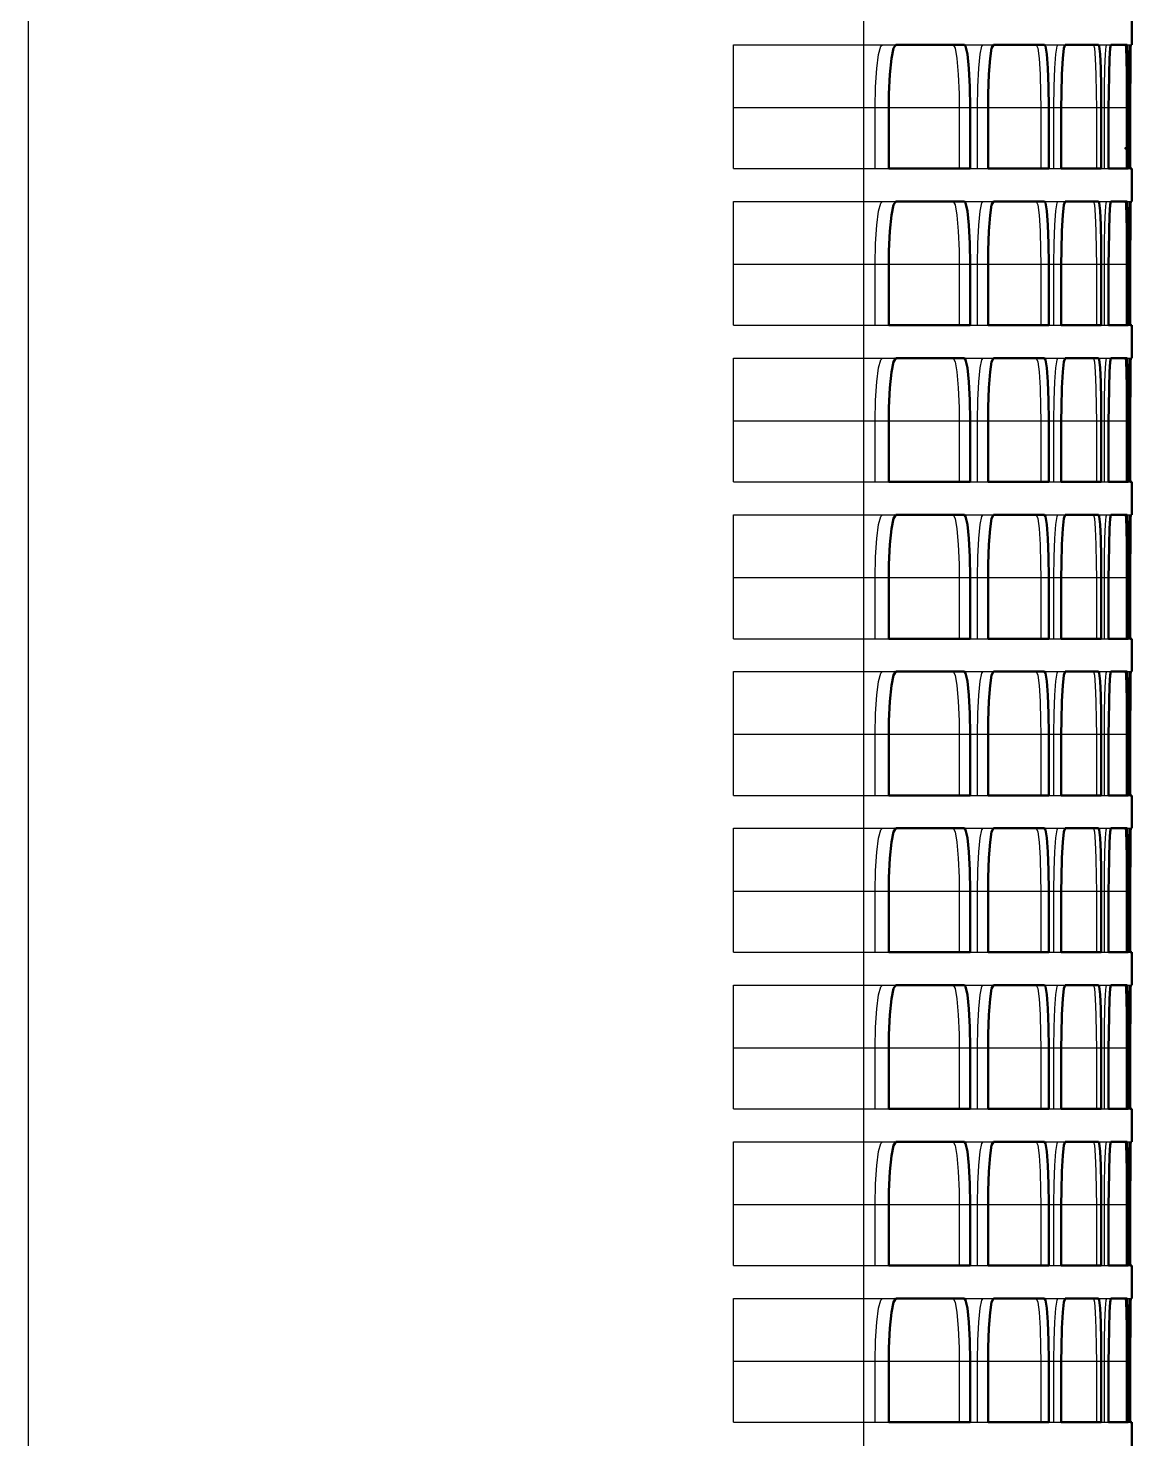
# Model space of a CAD drawing. Header units: inches. Extents: x -0.3 to 35.5, y 0 to 35.9.
# Drawn here: x 31.751 to 35.27, y 13.303 to 17.803 of the extents above; entities that cross this region are included whole.
import ezdxf

# ---------------------------------------------------------------- set-up
doc = ezdxf.new("R2010")
doc.units = ezdxf.units.IN
doc.header["$MEASUREMENT"] = 0
doc.linetypes.add('Dashed', pattern=[2, 1, -1])
for name, color, linetype, lineweight in [('2d ConnectionPoints', 7, 'Continuous', 50), ('AM_0', 7, 'Continuous', 50), ('AM_4', 3, 'Continuous', 25), ('AM_9', 6, 'Dashed', 25)]:
    doc.layers.add(name, color=color, linetype=linetype, lineweight=lineweight)

msp = doc.modelspace()

# ---------------------------------------------------------------- linework, layer by layer
at = {"layer": '2d ConnectionPoints'}
msp.add_point((35.25, 17.419), dxfattribs=at)
at = {"layer": 'AM_0'}
for p, q in [((35.27, 17.855), (35.27, 17.75)), ((34.7361, 17.75), (34.5177, 17.75)), ((34.9915, 17.75), (34.829, 17.75)), ((35.1644, 17.75), (35.0573, 17.75)), ((35.255, 17.75), (35.2032, 17.75)), ((35.27, 17.75), (35.2669, 17.75)), ((34.495, 17.55), (34.495, 17.355)), ((34.7549, 17.355), (34.7549, 17.55)), ((34.8116, 17.55), (34.8116, 17.355)), ((35.0051, 17.355), (35.0051, 17.55)), ((35.0452, 17.55), (35.0452, 17.355)), ((35.1727, 17.355), (35.1727, 17.55)), ((35.1963, 17.55), (35.1963, 17.355)), ((35.258, 17.355), (35.258, 17.55)), ((35.2652, 17.55), (35.2652, 17.355)), ((34.495, 17.355), (34.7549, 17.355)), ((34.8116, 17.355), (35.0051, 17.355)), ((35.0452, 17.355), (35.1727, 17.355)), ((35.1963, 17.355), (35.258, 17.355)), ((35.2652, 17.355), (35.27, 17.355)), ((35.27, 17.355), (35.27, 17.25)), ((34.7361, 17.25), (34.5177, 17.25)), ((34.9915, 17.25), (34.829, 17.25)), ((35.1644, 17.25), (35.0573, 17.25)), ((35.255, 17.25), (35.2032, 17.25)), ((35.27, 17.25), (35.2669, 17.25)), ((34.495, 17.05), (34.495, 16.855)), ((34.7549, 16.855), (34.7549, 17.05)), ((34.8116, 17.05), (34.8116, 16.855)), ((35.0051, 16.855), (35.0051, 17.05)), ((35.0452, 17.05), (35.0452, 16.855)), ((35.1727, 16.855), (35.1727, 17.05)), ((35.1963, 17.05), (35.1963, 16.855)), ((35.258, 16.855), (35.258, 17.05)), ((35.2652, 17.05), (35.2652, 16.855)), ((34.495, 16.855), (34.7549, 16.855)), ((34.8116, 16.855), (35.0051, 16.855)), ((35.0452, 16.855), (35.1727, 16.855)), ((35.1963, 16.855), (35.258, 16.855)), ((35.2652, 16.855), (35.27, 16.855)), ((35.27, 16.855), (35.27, 16.75)), ((34.7361, 16.75), (34.5177, 16.75)), ((34.9915, 16.75), (34.829, 16.75)), ((35.1644, 16.75), (35.0573, 16.75)), ((35.255, 16.75), (35.2032, 16.75)), ((35.27, 16.75), (35.2669, 16.75)), ((34.495, 16.55), (34.495, 16.355)), ((34.7549, 16.355), (34.7549, 16.55)), ((34.8116, 16.55), (34.8116, 16.355)), ((35.0051, 16.355), (35.0051, 16.55)), ((35.0452, 16.55), (35.0452, 16.355)), ((35.1727, 16.355), (35.1727, 16.55)), ((35.1963, 16.55), (35.1963, 16.355)), ((35.258, 16.355), (35.258, 16.55)), ((35.2652, 16.55), (35.2652, 16.355)), ((34.495, 16.355), (34.7549, 16.355)), ((34.8116, 16.355), (35.0051, 16.355)), ((35.0452, 16.355), (35.1727, 16.355)), ((35.1963, 16.355), (35.258, 16.355)), ((35.2652, 16.355), (35.27, 16.355)), ((35.27, 16.355), (35.27, 16.25)), ((34.7361, 16.25), (34.5177, 16.25)), ((34.9915, 16.25), (34.829, 16.25)), ((35.1644, 16.25), (35.0573, 16.25)), ((35.255, 16.25), (35.2032, 16.25)), ((35.27, 16.25), (35.2669, 16.25)), ((34.495, 16.05), (34.495, 15.855)), ((34.7549, 15.855), (34.7549, 16.05)), ((34.8116, 16.05), (34.8116, 15.855)), ((35.0051, 15.855), (35.0051, 16.05)), ((35.0452, 16.05), (35.0452, 15.855)), ((35.1727, 15.855), (35.1727, 16.05)), ((35.1963, 16.05), (35.1963, 15.855)), ((35.258, 15.855), (35.258, 16.05)), ((35.2652, 16.05), (35.2652, 15.855)), ((34.495, 15.855), (34.7549, 15.855)), ((34.8116, 15.855), (35.0051, 15.855)), ((35.0452, 15.855), (35.1727, 15.855)), ((35.1963, 15.855), (35.258, 15.855)), ((35.2652, 15.855), (35.27, 15.855)), ((35.27, 15.855), (35.27, 15.75)), ((34.7361, 15.75), (34.5177, 15.75)), ((34.9915, 15.75), (34.829, 15.75)), ((35.1644, 15.75), (35.0573, 15.75)), ((35.255, 15.75), (35.2032, 15.75)), ((35.27, 15.75), (35.2669, 15.75)), ((34.495, 15.55), (34.495, 15.355)), ((34.7549, 15.355), (34.7549, 15.55)), ((34.8116, 15.55), (34.8116, 15.355)), ((35.0051, 15.355), (35.0051, 15.55)), ((35.0452, 15.55), (35.0452, 15.355)), ((35.1727, 15.355), (35.1727, 15.55)), ((35.1963, 15.55), (35.1963, 15.355)), ((35.258, 15.355), (35.258, 15.55)), ((35.2652, 15.55), (35.2652, 15.355)), ((34.495, 15.355), (34.7549, 15.355)), ((34.8116, 15.355), (35.0051, 15.355)), ((35.0452, 15.355), (35.1727, 15.355)), ((35.1963, 15.355), (35.258, 15.355)), ((35.2652, 15.355), (35.27, 15.355)), ((35.27, 15.355), (35.27, 15.25)), ((34.7361, 15.25), (34.5177, 15.25)), ((34.9915, 15.25), (34.829, 15.25)), ((35.1644, 15.25), (35.0573, 15.25)), ((35.255, 15.25), (35.2032, 15.25)), ((35.27, 15.25), (35.2669, 15.25)), ((34.495, 15.05), (34.495, 14.855)), ((34.7549, 14.855), (34.7549, 15.05)), ((34.8116, 15.05), (34.8116, 14.855)), ((35.0051, 14.855), (35.0051, 15.05)), ((35.0452, 15.05), (35.0452, 14.855)), ((35.1727, 14.855), (35.1727, 15.05)), ((35.1963, 15.05), (35.1963, 14.855)), ((35.258, 14.855), (35.258, 15.05)), ((35.2652, 15.05), (35.2652, 14.855)), ((34.495, 14.855), (34.7549, 14.855)), ((34.8116, 14.855), (35.0051, 14.855)), ((35.0452, 14.855), (35.1727, 14.855)), ((35.1963, 14.855), (35.258, 14.855)), ((35.2652, 14.855), (35.27, 14.855)), ((35.27, 14.855), (35.27, 14.75)), ((34.7361, 14.75), (34.5177, 14.75)), ((34.9915, 14.75), (34.829, 14.75)), ((35.1644, 14.75), (35.0573, 14.75)), ((35.255, 14.75), (35.2032, 14.75)), ((35.27, 14.75), (35.2669, 14.75)), ((34.495, 14.55), (34.495, 14.355)), ((34.7549, 14.355), (34.7549, 14.55)), ((34.8116, 14.55), (34.8116, 14.355)), ((35.0051, 14.355), (35.0051, 14.55)), ((35.0452, 14.55), (35.0452, 14.355)), ((35.1727, 14.355), (35.1727, 14.55)), ((35.1963, 14.55), (35.1963, 14.355)), ((35.258, 14.355), (35.258, 14.55)), ((35.2652, 14.55), (35.2652, 14.355)), ((34.495, 14.355), (34.7549, 14.355)), ((34.8116, 14.355), (35.0051, 14.355)), ((35.0452, 14.355), (35.1727, 14.355)), ((35.1963, 14.355), (35.258, 14.355)), ((35.2652, 14.355), (35.27, 14.355)), ((35.27, 14.355), (35.27, 14.25)), ((34.7361, 14.25), (34.5177, 14.25)), ((34.9915, 14.25), (34.829, 14.25)), ((35.1644, 14.25), (35.0573, 14.25)), ((35.255, 14.25), (35.2032, 14.25)), ((35.27, 14.25), (35.2669, 14.25)), ((34.495, 14.05), (34.495, 13.855)), ((34.7549, 13.855), (34.7549, 14.05)), ((34.8116, 14.05), (34.8116, 13.855)), ((35.0051, 13.855), (35.0051, 14.05)), ((35.0452, 14.05), (35.0452, 13.855)), ((35.1727, 13.855), (35.1727, 14.05)), ((35.1963, 14.05), (35.1963, 13.855)), ((35.258, 13.855), (35.258, 14.05)), ((35.2652, 14.05), (35.2652, 13.855)), ((34.495, 13.855), (34.7549, 13.855)), ((34.8116, 13.855), (35.0051, 13.855)), ((35.0452, 13.855), (35.1727, 13.855)), ((35.1963, 13.855), (35.258, 13.855)), ((35.2652, 13.855), (35.27, 13.855)), ((35.27, 13.855), (35.27, 13.75)), ((34.7361, 13.75), (34.5177, 13.75)), ((34.9915, 13.75), (34.829, 13.75)), ((35.1644, 13.75), (35.0573, 13.75)), ((35.255, 13.75), (35.2032, 13.75)), ((35.27, 13.75), (35.2669, 13.75)), ((34.495, 13.55), (34.495, 13.355)), ((34.7549, 13.355), (34.7549, 13.55)), ((34.8116, 13.55), (34.8116, 13.355)), ((35.0051, 13.355), (35.0051, 13.55)), ((35.0452, 13.55), (35.0452, 13.355)), ((35.1727, 13.355), (35.1727, 13.55)), ((35.1963, 13.55), (35.1963, 13.355)), ((35.258, 13.355), (35.258, 13.55)), ((35.2652, 13.55), (35.2652, 13.355)), ((34.495, 13.355), (34.7549, 13.355)), ((34.8116, 13.355), (35.0051, 13.355)), ((35.0452, 13.355), (35.1727, 13.355)), ((35.1963, 13.355), (35.258, 13.355)), ((35.2652, 13.355), (35.27, 13.355)), ((35.27, 13.355), (35.27, 13.25))]:
    msp.add_line(p, q, dxfattribs=at)
for points in [[(34.5177, 17.75), (34.5102, 17.7386), (34.5035, 17.7057), (34.4984, 17.655), (34.4955, 17.5927), (34.495, 17.55)], [(34.7549, 17.55), (34.7538, 17.616), (34.7508, 17.6745), (34.7461, 17.7192), (34.7403, 17.7449), (34.7361, 17.75)], [(34.829, 17.75), (34.8232, 17.7387), (34.8181, 17.7059), (34.8142, 17.6554), (34.812, 17.5932), (34.8116, 17.55)], [(35.0051, 17.55), (35.0043, 17.6161), (35.0021, 17.6747), (34.9988, 17.7194), (34.9946, 17.745), (34.9915, 17.75)], [(35.0573, 17.75), (35.0533, 17.7387), (35.0498, 17.706), (35.047, 17.6557), (35.0455, 17.5936), (35.0452, 17.55)], [(35.1727, 17.55), (35.1722, 17.6162), (35.1709, 17.6749), (35.1688, 17.7195), (35.1662, 17.7451), (35.1644, 17.75)], [(35.2032, 17.75), (35.2009, 17.7387), (35.1989, 17.7061), (35.1974, 17.6559), (35.1965, 17.5938), (35.1963, 17.55)], [(35.258, 17.55), (35.2579, 17.6162), (35.2574, 17.6749), (35.2567, 17.7196), (35.2557, 17.7451), (35.255, 17.75)], [(35.2669, 17.75), (35.2664, 17.7387), (35.2659, 17.7062), (35.2655, 17.656), (35.2653, 17.5939), (35.2652, 17.55)], [(34.5177, 17.25), (34.5102, 17.2386), (34.5035, 17.2057), (34.4984, 17.155), (34.4955, 17.0927), (34.495, 17.05)], [(34.7549, 17.05), (34.7538, 17.116), (34.7508, 17.1745), (34.7461, 17.2192), (34.7403, 17.2449), (34.7361, 17.25)], [(34.829, 17.25), (34.8232, 17.2387), (34.8181, 17.2059), (34.8142, 17.1554), (34.812, 17.0932), (34.8116, 17.05)], [(35.0051, 17.05), (35.0043, 17.1161), (35.0021, 17.1747), (34.9988, 17.2194), (34.9946, 17.245), (34.9915, 17.25)], [(35.0573, 17.25), (35.0533, 17.2387), (35.0498, 17.206), (35.047, 17.1557), (35.0455, 17.0936), (35.0452, 17.05)], [(35.1727, 17.05), (35.1722, 17.1162), (35.1709, 17.1749), (35.1688, 17.2195), (35.1662, 17.2451), (35.1644, 17.25)], [(35.2032, 17.25), (35.2009, 17.2387), (35.1989, 17.2061), (35.1974, 17.1559), (35.1965, 17.0938), (35.1963, 17.05)], [(35.258, 17.05), (35.2579, 17.1162), (35.2574, 17.1749), (35.2567, 17.2196), (35.2557, 17.2451), (35.255, 17.25)], [(35.2669, 17.25), (35.2664, 17.2387), (35.2659, 17.2062), (35.2655, 17.156), (35.2653, 17.0939), (35.2652, 17.05)], [(34.5177, 16.75), (34.5102, 16.7386), (34.5035, 16.7057), (34.4984, 16.655), (34.4955, 16.5927), (34.495, 16.55)], [(34.7549, 16.55), (34.7538, 16.616), (34.7508, 16.6745), (34.7461, 16.7192), (34.7403, 16.7449), (34.7361, 16.75)], [(34.829, 16.75), (34.8232, 16.7387), (34.8181, 16.7059), (34.8142, 16.6554), (34.812, 16.5932), (34.8116, 16.55)], [(35.0051, 16.55), (35.0043, 16.6161), (35.0021, 16.6747), (34.9988, 16.7194), (34.9946, 16.745), (34.9915, 16.75)], [(35.0573, 16.75), (35.0533, 16.7387), (35.0498, 16.706), (35.047, 16.6557), (35.0455, 16.5936), (35.0452, 16.55)], [(35.1727, 16.55), (35.1722, 16.6162), (35.1709, 16.6749), (35.1688, 16.7195), (35.1662, 16.7451), (35.1644, 16.75)], [(35.2032, 16.75), (35.2009, 16.7387), (35.1989, 16.7061), (35.1974, 16.6559), (35.1965, 16.5938), (35.1963, 16.55)], [(35.258, 16.55), (35.2579, 16.6162), (35.2574, 16.6749), (35.2567, 16.7196), (35.2557, 16.7451), (35.255, 16.75)], [(35.2669, 16.75), (35.2664, 16.7387), (35.2659, 16.7062), (35.2655, 16.656), (35.2653, 16.5939), (35.2652, 16.55)], [(34.5177, 16.25), (34.5102, 16.2386), (34.5035, 16.2057), (34.4984, 16.155), (34.4955, 16.0927), (34.495, 16.05)], [(34.7549, 16.05), (34.7538, 16.116), (34.7508, 16.1745), (34.7461, 16.2192), (34.7403, 16.2449), (34.7361, 16.25)], [(34.829, 16.25), (34.8232, 16.2387), (34.8181, 16.2059), (34.8142, 16.1554), (34.812, 16.0932), (34.8116, 16.05)], [(35.0051, 16.05), (35.0043, 16.1161), (35.0021, 16.1747), (34.9988, 16.2194), (34.9946, 16.245), (34.9915, 16.25)], [(35.0573, 16.25), (35.0533, 16.2387), (35.0498, 16.206), (35.047, 16.1557), (35.0455, 16.0936), (35.0452, 16.05)], [(35.1727, 16.05), (35.1722, 16.1162), (35.1709, 16.1749), (35.1688, 16.2195), (35.1662, 16.2451), (35.1644, 16.25)], [(35.2032, 16.25), (35.2009, 16.2387), (35.1989, 16.2061), (35.1974, 16.1559), (35.1965, 16.0938), (35.1963, 16.05)], [(35.258, 16.05), (35.2579, 16.1162), (35.2574, 16.1749), (35.2567, 16.2196), (35.2557, 16.2451), (35.255, 16.25)], [(35.2669, 16.25), (35.2664, 16.2387), (35.2659, 16.2062), (35.2655, 16.156), (35.2653, 16.0939), (35.2652, 16.05)], [(34.5177, 15.75), (34.5102, 15.7386), (34.5035, 15.7057), (34.4984, 15.655), (34.4955, 15.5927), (34.495, 15.55)], [(34.7549, 15.55), (34.7538, 15.616), (34.7508, 15.6745), (34.7461, 15.7192), (34.7403, 15.7449), (34.7361, 15.75)], [(34.829, 15.75), (34.8232, 15.7387), (34.8181, 15.7059), (34.8142, 15.6554), (34.812, 15.5932), (34.8116, 15.55)], [(35.0051, 15.55), (35.0043, 15.6161), (35.0021, 15.6747), (34.9988, 15.7194), (34.9946, 15.745), (34.9915, 15.75)], [(35.0573, 15.75), (35.0533, 15.7387), (35.0498, 15.706), (35.047, 15.6557), (35.0455, 15.5936), (35.0452, 15.55)], [(35.1727, 15.55), (35.1722, 15.6162), (35.1709, 15.6749), (35.1688, 15.7195), (35.1662, 15.7451), (35.1644, 15.75)], [(35.2032, 15.75), (35.2009, 15.7387), (35.1989, 15.7061), (35.1974, 15.6559), (35.1965, 15.5938), (35.1963, 15.55)], [(35.258, 15.55), (35.2579, 15.6162), (35.2574, 15.6749), (35.2567, 15.7196), (35.2557, 15.7451), (35.255, 15.75)], [(35.2669, 15.75), (35.2664, 15.7387), (35.2659, 15.7062), (35.2655, 15.656), (35.2653, 15.5939), (35.2652, 15.55)], [(34.5177, 15.25), (34.5102, 15.2386), (34.5035, 15.2057), (34.4984, 15.155), (34.4955, 15.0927), (34.495, 15.05)], [(34.7549, 15.05), (34.7538, 15.116), (34.7508, 15.1745), (34.7461, 15.2192), (34.7403, 15.2449), (34.7361, 15.25)], [(34.829, 15.25), (34.8232, 15.2387), (34.8181, 15.2059), (34.8142, 15.1554), (34.812, 15.0932), (34.8116, 15.05)], [(35.0051, 15.05), (35.0043, 15.1161), (35.0021, 15.1747), (34.9988, 15.2194), (34.9946, 15.245), (34.9915, 15.25)], [(35.0573, 15.25), (35.0533, 15.2387), (35.0498, 15.206), (35.047, 15.1557), (35.0455, 15.0936), (35.0452, 15.05)], [(35.1727, 15.05), (35.1722, 15.1162), (35.1709, 15.1749), (35.1688, 15.2195), (35.1662, 15.2451), (35.1644, 15.25)], [(35.2032, 15.25), (35.2009, 15.2387), (35.1989, 15.2061), (35.1974, 15.1559), (35.1965, 15.0938), (35.1963, 15.05)], [(35.258, 15.05), (35.2579, 15.1162), (35.2574, 15.1749), (35.2567, 15.2196), (35.2557, 15.2451), (35.255, 15.25)], [(35.2669, 15.25), (35.2664, 15.2387), (35.2659, 15.2062), (35.2655, 15.156), (35.2653, 15.0939), (35.2652, 15.05)], [(34.5177, 14.75), (34.5102, 14.7386), (34.5035, 14.7057), (34.4984, 14.655), (34.4955, 14.5927), (34.495, 14.55)], [(34.7549, 14.55), (34.7538, 14.616), (34.7508, 14.6745), (34.7461, 14.7192), (34.7403, 14.7449), (34.7361, 14.75)], [(34.829, 14.75), (34.8232, 14.7387), (34.8181, 14.7059), (34.8142, 14.6554), (34.812, 14.5932), (34.8116, 14.55)], [(35.0051, 14.55), (35.0043, 14.6161), (35.0021, 14.6747), (34.9988, 14.7194), (34.9946, 14.745), (34.9915, 14.75)], [(35.0573, 14.75), (35.0533, 14.7387), (35.0498, 14.706), (35.047, 14.6557), (35.0455, 14.5936), (35.0452, 14.55)], [(35.1727, 14.55), (35.1722, 14.6162), (35.1709, 14.6749), (35.1688, 14.7195), (35.1662, 14.7451), (35.1644, 14.75)], [(35.2032, 14.75), (35.2009, 14.7387), (35.1989, 14.7061), (35.1974, 14.6559), (35.1965, 14.5938), (35.1963, 14.55)], [(35.258, 14.55), (35.2579, 14.6162), (35.2574, 14.6749), (35.2567, 14.7196), (35.2557, 14.7451), (35.255, 14.75)], [(35.2669, 14.75), (35.2664, 14.7387), (35.2659, 14.7062), (35.2655, 14.656), (35.2653, 14.5939), (35.2652, 14.55)], [(34.5177, 14.25), (34.5102, 14.2386), (34.5035, 14.2057), (34.4984, 14.155), (34.4955, 14.0927), (34.495, 14.05)], [(34.7549, 14.05), (34.7538, 14.116), (34.7508, 14.1745), (34.7461, 14.2192), (34.7403, 14.2449), (34.7361, 14.25)], [(34.829, 14.25), (34.8232, 14.2387), (34.8181, 14.2059), (34.8142, 14.1554), (34.812, 14.0932), (34.8116, 14.05)], [(35.0051, 14.05), (35.0043, 14.1161), (35.0021, 14.1747), (34.9988, 14.2194), (34.9946, 14.245), (34.9915, 14.25)], [(35.0573, 14.25), (35.0533, 14.2387), (35.0498, 14.206), (35.047, 14.1557), (35.0455, 14.0936), (35.0452, 14.05)], [(35.1727, 14.05), (35.1722, 14.1162), (35.1709, 14.1749), (35.1688, 14.2195), (35.1662, 14.2451), (35.1644, 14.25)], [(35.2032, 14.25), (35.2009, 14.2387), (35.1989, 14.2061), (35.1974, 14.1559), (35.1965, 14.0938), (35.1963, 14.05)], [(35.258, 14.05), (35.2579, 14.1162), (35.2574, 14.1749), (35.2567, 14.2196), (35.2557, 14.2451), (35.255, 14.25)], [(35.2669, 14.25), (35.2664, 14.2387), (35.2659, 14.2062), (35.2655, 14.156), (35.2653, 14.0939), (35.2652, 14.05)], [(34.5177, 13.75), (34.5102, 13.7386), (34.5035, 13.7057), (34.4984, 13.655), (34.4955, 13.5927), (34.495, 13.55)], [(34.7549, 13.55), (34.7538, 13.616), (34.7508, 13.6745), (34.7461, 13.7192), (34.7403, 13.7449), (34.7361, 13.75)], [(34.829, 13.75), (34.8232, 13.7387), (34.8181, 13.7059), (34.8142, 13.6554), (34.812, 13.5932), (34.8116, 13.55)], [(35.0051, 13.55), (35.0043, 13.6161), (35.0021, 13.6747), (34.9988, 13.7194), (34.9946, 13.745), (34.9915, 13.75)], [(35.0573, 13.75), (35.0533, 13.7387), (35.0498, 13.706), (35.047, 13.6557), (35.0455, 13.5936), (35.0452, 13.55)], [(35.1727, 13.55), (35.1722, 13.6162), (35.1709, 13.6749), (35.1688, 13.7195), (35.1662, 13.7451), (35.1644, 13.75)], [(35.2032, 13.75), (35.2009, 13.7387), (35.1989, 13.7061), (35.1974, 13.6559), (35.1965, 13.5938), (35.1963, 13.55)], [(35.258, 13.55), (35.2579, 13.6162), (35.2574, 13.6749), (35.2567, 13.7196), (35.2557, 13.7451), (35.255, 13.75)], [(35.2669, 13.75), (35.2664, 13.7387), (35.2659, 13.7062), (35.2655, 13.656), (35.2653, 13.5939), (35.2652, 13.55)]]:
    msp.add_lwpolyline(points, dxfattribs=at)
at = {"layer": 'AM_4'}
for p, q in [((31.7511, 35.15), (31.7511, 1.625)), ((34.4142, 35.15), (34.4142, 1.625)), ((34.495, 17.55), (34.7549, 17.55)), ((34.8116, 17.55), (35.0051, 17.55)), ((35.0452, 17.55), (35.1727, 17.55)), ((35.1963, 17.55), (35.258, 17.55)), ((34.495, 17.05), (34.7549, 17.05)), ((34.8116, 17.05), (35.0051, 17.05)), ((35.0452, 17.05), (35.1727, 17.05)), ((35.1963, 17.05), (35.258, 17.05)), ((34.495, 16.55), (34.7549, 16.55)), ((34.8116, 16.55), (35.0051, 16.55)), ((35.0452, 16.55), (35.1727, 16.55)), ((35.1963, 16.55), (35.258, 16.55)), ((34.495, 16.05), (34.7549, 16.05)), ((34.8116, 16.05), (35.0051, 16.05)), ((35.0452, 16.05), (35.1727, 16.05)), ((35.1963, 16.05), (35.258, 16.05)), ((34.495, 15.55), (34.7549, 15.55)), ((34.8116, 15.55), (35.0051, 15.55)), ((35.0452, 15.55), (35.1727, 15.55)), ((35.1963, 15.55), (35.258, 15.55)), ((34.495, 15.05), (34.7549, 15.05)), ((34.8116, 15.05), (35.0051, 15.05)), ((35.0452, 15.05), (35.1727, 15.05)), ((35.1963, 15.05), (35.258, 15.05)), ((34.495, 14.55), (34.7549, 14.55)), ((34.8116, 14.55), (35.0051, 14.55)), ((35.0452, 14.55), (35.1727, 14.55)), ((35.1963, 14.55), (35.258, 14.55)), ((34.495, 14.05), (34.7549, 14.05)), ((34.8116, 14.05), (35.0051, 14.05)), ((35.0452, 14.05), (35.1727, 14.05)), ((35.1963, 14.05), (35.258, 14.05)), ((34.495, 13.55), (34.7549, 13.55)), ((34.8116, 13.55), (35.0051, 13.55)), ((35.0452, 13.55), (35.1727, 13.55)), ((35.1963, 13.55), (35.258, 13.55))]:
    msp.add_line(p, q, dxfattribs=at)
at = {"layer": 'AM_9'}
for p, q in [((34, 17.355), (34, 17.75)), ((34, 17.75), (34.5177, 17.75)), ((34.7361, 17.75), (34.829, 17.75)), ((34.9915, 17.75), (35.0573, 17.75)), ((35.1644, 17.75), (35.2032, 17.75)), ((35.255, 17.75), (35.2669, 17.75)), ((34, 17.55), (34.495, 17.55)), ((34.4517, 17.355), (34.4517, 17.55)), ((34.7196, 17.55), (34.7196, 17.355)), ((34.7549, 17.55), (34.8116, 17.55)), ((34.7782, 17.355), (34.7782, 17.55)), ((34.9796, 17.55), (34.9796, 17.355)), ((35.0051, 17.55), (35.0452, 17.55)), ((35.0217, 17.355), (35.0217, 17.55)), ((35.157, 17.55), (35.157, 17.355)), ((35.1727, 17.55), (35.1963, 17.55)), ((35.1826, 17.355), (35.1826, 17.55)), ((35.2522, 17.55), (35.2522, 17.355)), ((35.258, 17.55), (35.2652, 17.55)), ((35.2613, 17.355), (35.2613, 17.55)), ((34, 17.355), (34.495, 17.355)), ((34.7549, 17.355), (34.8116, 17.355)), ((35.0051, 17.355), (35.0452, 17.355)), ((35.1727, 17.355), (35.1963, 17.355)), ((35.258, 17.355), (35.2652, 17.355)), ((34, 16.855), (34, 17.25)), ((34, 17.25), (34.5177, 17.25)), ((34.7361, 17.25), (34.829, 17.25)), ((34.9915, 17.25), (35.0573, 17.25)), ((35.1644, 17.25), (35.2032, 17.25)), ((35.255, 17.25), (35.2669, 17.25)), ((34, 17.05), (34.495, 17.05)), ((34.4517, 16.855), (34.4517, 17.05)), ((34.7196, 17.05), (34.7196, 16.855)), ((34.7549, 17.05), (34.8116, 17.05)), ((34.7782, 16.855), (34.7782, 17.05)), ((34.9796, 17.05), (34.9796, 16.855)), ((35.0051, 17.05), (35.0452, 17.05)), ((35.0217, 16.855), (35.0217, 17.05)), ((35.157, 17.05), (35.157, 16.855)), ((35.1727, 17.05), (35.1963, 17.05)), ((35.1826, 16.855), (35.1826, 17.05)), ((35.2522, 17.05), (35.2522, 16.855)), ((35.258, 17.05), (35.2652, 17.05)), ((35.2613, 16.855), (35.2613, 17.05)), ((34, 16.855), (34.495, 16.855)), ((34.7549, 16.855), (34.8116, 16.855)), ((35.0051, 16.855), (35.0452, 16.855)), ((35.1727, 16.855), (35.1963, 16.855)), ((35.258, 16.855), (35.2652, 16.855)), ((34, 16.355), (34, 16.75)), ((34, 16.75), (34.5177, 16.75)), ((34.7361, 16.75), (34.829, 16.75)), ((34.9915, 16.75), (35.0573, 16.75)), ((35.1644, 16.75), (35.2032, 16.75)), ((35.255, 16.75), (35.2669, 16.75)), ((34, 16.55), (34.495, 16.55)), ((34.4517, 16.355), (34.4517, 16.55)), ((34.7196, 16.55), (34.7196, 16.355)), ((34.7549, 16.55), (34.8116, 16.55)), ((34.7782, 16.355), (34.7782, 16.55)), ((34.9796, 16.55), (34.9796, 16.355)), ((35.0051, 16.55), (35.0452, 16.55)), ((35.0217, 16.355), (35.0217, 16.55)), ((35.157, 16.55), (35.157, 16.355)), ((35.1727, 16.55), (35.1963, 16.55)), ((35.1826, 16.355), (35.1826, 16.55)), ((35.2522, 16.55), (35.2522, 16.355)), ((35.258, 16.55), (35.2652, 16.55)), ((35.2613, 16.355), (35.2613, 16.55)), ((34, 16.355), (34.495, 16.355)), ((34.7549, 16.355), (34.8116, 16.355)), ((35.0051, 16.355), (35.0452, 16.355)), ((35.1727, 16.355), (35.1963, 16.355)), ((35.258, 16.355), (35.2652, 16.355)), ((34, 15.855), (34, 16.25)), ((34, 16.25), (34.5177, 16.25)), ((34.7361, 16.25), (34.829, 16.25)), ((34.9915, 16.25), (35.0573, 16.25)), ((35.1644, 16.25), (35.2032, 16.25)), ((35.255, 16.25), (35.2669, 16.25)), ((34, 16.05), (34.495, 16.05)), ((34.4517, 15.855), (34.4517, 16.05)), ((34.7196, 16.05), (34.7196, 15.855)), ((34.7549, 16.05), (34.8116, 16.05)), ((34.7782, 15.855), (34.7782, 16.05)), ((34.9796, 16.05), (34.9796, 15.855)), ((35.0051, 16.05), (35.0452, 16.05)), ((35.0217, 15.855), (35.0217, 16.05)), ((35.157, 16.05), (35.157, 15.855)), ((35.1727, 16.05), (35.1963, 16.05)), ((35.1826, 15.855), (35.1826, 16.05)), ((35.2522, 16.05), (35.2522, 15.855)), ((35.258, 16.05), (35.2652, 16.05)), ((35.2613, 15.855), (35.2613, 16.05)), ((34, 15.855), (34.495, 15.855)), ((34.7549, 15.855), (34.8116, 15.855)), ((35.0051, 15.855), (35.0452, 15.855)), ((35.1727, 15.855), (35.1963, 15.855)), ((35.258, 15.855), (35.2652, 15.855)), ((34, 15.355), (34, 15.75)), ((34, 15.75), (34.5177, 15.75)), ((34.7361, 15.75), (34.829, 15.75)), ((34.9915, 15.75), (35.0573, 15.75)), ((35.1644, 15.75), (35.2032, 15.75)), ((35.255, 15.75), (35.2669, 15.75)), ((34, 15.55), (34.495, 15.55)), ((34.4517, 15.355), (34.4517, 15.55)), ((34.7196, 15.55), (34.7196, 15.355)), ((34.7549, 15.55), (34.8116, 15.55)), ((34.7782, 15.355), (34.7782, 15.55)), ((34.9796, 15.55), (34.9796, 15.355)), ((35.0051, 15.55), (35.0452, 15.55)), ((35.0217, 15.355), (35.0217, 15.55)), ((35.157, 15.55), (35.157, 15.355)), ((35.1727, 15.55), (35.1963, 15.55)), ((35.1826, 15.355), (35.1826, 15.55)), ((35.2522, 15.55), (35.2522, 15.355)), ((35.258, 15.55), (35.2652, 15.55)), ((35.2613, 15.355), (35.2613, 15.55)), ((34, 15.355), (34.495, 15.355)), ((34.7549, 15.355), (34.8116, 15.355)), ((35.0051, 15.355), (35.0452, 15.355)), ((35.1727, 15.355), (35.1963, 15.355)), ((35.258, 15.355), (35.2652, 15.355)), ((34, 14.855), (34, 15.25)), ((34, 15.25), (34.5177, 15.25)), ((34.7361, 15.25), (34.829, 15.25)), ((34.9915, 15.25), (35.0573, 15.25)), ((35.1644, 15.25), (35.2032, 15.25)), ((35.255, 15.25), (35.2669, 15.25)), ((34, 15.05), (34.495, 15.05)), ((34.4517, 14.855), (34.4517, 15.05)), ((34.7196, 15.05), (34.7196, 14.855)), ((34.7549, 15.05), (34.8116, 15.05)), ((34.7782, 14.855), (34.7782, 15.05)), ((34.9796, 15.05), (34.9796, 14.855)), ((35.0051, 15.05), (35.0452, 15.05)), ((35.0217, 14.855), (35.0217, 15.05)), ((35.157, 15.05), (35.157, 14.855)), ((35.1727, 15.05), (35.1963, 15.05)), ((35.1826, 14.855), (35.1826, 15.05)), ((35.2522, 15.05), (35.2522, 14.855)), ((35.258, 15.05), (35.2652, 15.05)), ((35.2613, 14.855), (35.2613, 15.05)), ((34, 14.855), (34.495, 14.855)), ((34.7549, 14.855), (34.8116, 14.855)), ((35.0051, 14.855), (35.0452, 14.855)), ((35.1727, 14.855), (35.1963, 14.855)), ((35.258, 14.855), (35.2652, 14.855)), ((34, 14.355), (34, 14.75)), ((34, 14.75), (34.5177, 14.75)), ((34.7361, 14.75), (34.829, 14.75)), ((34.9915, 14.75), (35.0573, 14.75)), ((35.1644, 14.75), (35.2032, 14.75)), ((35.255, 14.75), (35.2669, 14.75)), ((34, 14.55), (34.495, 14.55)), ((34.4517, 14.355), (34.4517, 14.55)), ((34.7196, 14.55), (34.7196, 14.355)), ((34.7549, 14.55), (34.8116, 14.55)), ((34.7782, 14.355), (34.7782, 14.55)), ((34.9796, 14.55), (34.9796, 14.355)), ((35.0051, 14.55), (35.0452, 14.55)), ((35.0217, 14.355), (35.0217, 14.55)), ((35.157, 14.55), (35.157, 14.355)), ((35.1727, 14.55), (35.1963, 14.55)), ((35.1826, 14.355), (35.1826, 14.55)), ((35.2522, 14.55), (35.2522, 14.355)), ((35.258, 14.55), (35.2652, 14.55)), ((35.2613, 14.355), (35.2613, 14.55)), ((34, 14.355), (34.495, 14.355)), ((34.7549, 14.355), (34.8116, 14.355)), ((35.0051, 14.355), (35.0452, 14.355)), ((35.1727, 14.355), (35.1963, 14.355)), ((35.258, 14.355), (35.2652, 14.355)), ((34, 13.855), (34, 14.25)), ((34, 14.25), (34.5177, 14.25)), ((34.7361, 14.25), (34.829, 14.25)), ((34.9915, 14.25), (35.0573, 14.25)), ((35.1644, 14.25), (35.2032, 14.25)), ((35.255, 14.25), (35.2669, 14.25)), ((34, 14.05), (34.495, 14.05)), ((34.4517, 13.855), (34.4517, 14.05)), ((34.7196, 14.05), (34.7196, 13.855)), ((34.7549, 14.05), (34.8116, 14.05)), ((34.7782, 13.855), (34.7782, 14.05)), ((34.9796, 14.05), (34.9796, 13.855)), ((35.0051, 14.05), (35.0452, 14.05)), ((35.0217, 13.855), (35.0217, 14.05)), ((35.157, 14.05), (35.157, 13.855)), ((35.1727, 14.05), (35.1963, 14.05)), ((35.1826, 13.855), (35.1826, 14.05)), ((35.2522, 14.05), (35.2522, 13.855)), ((35.258, 14.05), (35.2652, 14.05)), ((35.2613, 13.855), (35.2613, 14.05)), ((34, 13.855), (34.495, 13.855)), ((34.7549, 13.855), (34.8116, 13.855)), ((35.0051, 13.855), (35.0452, 13.855)), ((35.1727, 13.855), (35.1963, 13.855)), ((35.258, 13.855), (35.2652, 13.855)), ((34, 13.355), (34, 13.75)), ((34, 13.75), (34.5177, 13.75)), ((34.7361, 13.75), (34.829, 13.75)), ((34.9915, 13.75), (35.0573, 13.75)), ((35.1644, 13.75), (35.2032, 13.75)), ((35.255, 13.75), (35.2669, 13.75)), ((34, 13.55), (34.495, 13.55)), ((34.4517, 13.355), (34.4517, 13.55)), ((34.7196, 13.55), (34.7196, 13.355)), ((34.7549, 13.55), (34.8116, 13.55)), ((34.7782, 13.355), (34.7782, 13.55)), ((34.9796, 13.55), (34.9796, 13.355)), ((35.0051, 13.55), (35.0452, 13.55)), ((35.0217, 13.355), (35.0217, 13.55)), ((35.157, 13.55), (35.157, 13.355)), ((35.1727, 13.55), (35.1963, 13.55)), ((35.1826, 13.355), (35.1826, 13.55)), ((35.2522, 13.55), (35.2522, 13.355)), ((35.258, 13.55), (35.2652, 13.55)), ((35.2613, 13.355), (35.2613, 13.55)), ((34, 13.355), (34.495, 13.355)), ((34.7549, 13.355), (34.8116, 13.355)), ((35.0051, 13.355), (35.0452, 13.355)), ((35.1727, 13.355), (35.1963, 13.355)), ((35.258, 13.355), (35.2652, 13.355))]:
    msp.add_line(p, q, dxfattribs=at)
for points in [[(34.4517, 17.55), (34.453, 17.6159), (34.4568, 17.6743), (34.4626, 17.7189), (34.4699, 17.7448), (34.4751, 17.75)], [(34.7001, 17.75), (34.7066, 17.7386), (34.7124, 17.7058), (34.7167, 17.6553), (34.7191, 17.593), (34.7196, 17.55)], [(34.7782, 17.55), (34.7793, 17.616), (34.7822, 17.6746), (34.7867, 17.7192), (34.7923, 17.7449), (34.7963, 17.75)], [(34.9655, 17.75), (34.9702, 17.7387), (34.9744, 17.706), (34.9775, 17.6556), (34.9793, 17.5934), (34.9796, 17.55)], [(35.0217, 17.55), (35.0224, 17.6161), (35.0245, 17.6747), (35.0277, 17.7194), (35.0317, 17.745), (35.0345, 17.75)], [(35.1481, 17.75), (35.1511, 17.7387), (35.1537, 17.7061), (35.1557, 17.6559), (35.1568, 17.5937), (35.157, 17.55)], [(35.1826, 17.55), (35.1831, 17.6162), (35.1843, 17.6749), (35.1862, 17.7195), (35.1885, 17.7451), (35.1901, 17.75)], [(35.2485, 17.75), (35.2498, 17.7387), (35.2508, 17.7062), (35.2516, 17.656), (35.2521, 17.5939), (35.2522, 17.55)], [(35.2613, 17.55), (35.2615, 17.6162), (35.2619, 17.6749), (35.2624, 17.7196), (35.2631, 17.7451), (35.2636, 17.75)], [(34.4517, 17.05), (34.453, 17.1159), (34.4568, 17.1743), (34.4626, 17.2189), (34.4699, 17.2448), (34.4751, 17.25)], [(34.7001, 17.25), (34.7066, 17.2386), (34.7124, 17.2058), (34.7167, 17.1553), (34.7191, 17.093), (34.7196, 17.05)], [(34.7782, 17.05), (34.7793, 17.116), (34.7822, 17.1746), (34.7867, 17.2192), (34.7923, 17.2449), (34.7963, 17.25)], [(34.9655, 17.25), (34.9702, 17.2387), (34.9744, 17.206), (34.9775, 17.1556), (34.9793, 17.0934), (34.9796, 17.05)], [(35.0217, 17.05), (35.0224, 17.1161), (35.0245, 17.1747), (35.0277, 17.2194), (35.0317, 17.245), (35.0345, 17.25)], [(35.1481, 17.25), (35.1511, 17.2387), (35.1537, 17.2061), (35.1557, 17.1559), (35.1568, 17.0937), (35.157, 17.05)], [(35.1826, 17.05), (35.1831, 17.1162), (35.1843, 17.1749), (35.1862, 17.2195), (35.1885, 17.2451), (35.1901, 17.25)], [(35.2485, 17.25), (35.2498, 17.2387), (35.2508, 17.2062), (35.2516, 17.156), (35.2521, 17.0939), (35.2522, 17.05)], [(35.2613, 17.05), (35.2615, 17.1162), (35.2619, 17.1749), (35.2624, 17.2196), (35.2631, 17.2451), (35.2636, 17.25)], [(34.4517, 16.55), (34.453, 16.6159), (34.4568, 16.6743), (34.4626, 16.7189), (34.4699, 16.7448), (34.4751, 16.75)], [(34.7001, 16.75), (34.7066, 16.7386), (34.7124, 16.7058), (34.7167, 16.6553), (34.7191, 16.593), (34.7196, 16.55)], [(34.7782, 16.55), (34.7793, 16.616), (34.7822, 16.6746), (34.7867, 16.7192), (34.7923, 16.7449), (34.7963, 16.75)], [(34.9655, 16.75), (34.9702, 16.7387), (34.9744, 16.706), (34.9775, 16.6556), (34.9793, 16.5934), (34.9796, 16.55)], [(35.0217, 16.55), (35.0224, 16.6161), (35.0245, 16.6747), (35.0277, 16.7194), (35.0317, 16.745), (35.0345, 16.75)], [(35.1481, 16.75), (35.1511, 16.7387), (35.1537, 16.7061), (35.1557, 16.6559), (35.1568, 16.5937), (35.157, 16.55)], [(35.1826, 16.55), (35.1831, 16.6162), (35.1843, 16.6749), (35.1862, 16.7195), (35.1885, 16.7451), (35.1901, 16.75)], [(35.2485, 16.75), (35.2498, 16.7387), (35.2508, 16.7062), (35.2516, 16.656), (35.2521, 16.5939), (35.2522, 16.55)], [(35.2613, 16.55), (35.2615, 16.6162), (35.2619, 16.6749), (35.2624, 16.7196), (35.2631, 16.7451), (35.2636, 16.75)], [(34.4517, 16.05), (34.453, 16.1159), (34.4568, 16.1743), (34.4626, 16.2189), (34.4699, 16.2448), (34.4751, 16.25)], [(34.7001, 16.25), (34.7066, 16.2386), (34.7124, 16.2058), (34.7167, 16.1553), (34.7191, 16.093), (34.7196, 16.05)], [(34.7782, 16.05), (34.7793, 16.116), (34.7822, 16.1746), (34.7867, 16.2192), (34.7923, 16.2449), (34.7963, 16.25)], [(34.9655, 16.25), (34.9702, 16.2387), (34.9744, 16.206), (34.9775, 16.1556), (34.9793, 16.0934), (34.9796, 16.05)], [(35.0217, 16.05), (35.0224, 16.1161), (35.0245, 16.1747), (35.0277, 16.2194), (35.0317, 16.245), (35.0345, 16.25)], [(35.1481, 16.25), (35.1511, 16.2387), (35.1537, 16.2061), (35.1557, 16.1559), (35.1568, 16.0937), (35.157, 16.05)], [(35.1826, 16.05), (35.1831, 16.1162), (35.1843, 16.1749), (35.1862, 16.2195), (35.1885, 16.2451), (35.1901, 16.25)], [(35.2485, 16.25), (35.2498, 16.2387), (35.2508, 16.2062), (35.2516, 16.156), (35.2521, 16.0939), (35.2522, 16.05)], [(35.2613, 16.05), (35.2615, 16.1162), (35.2619, 16.1749), (35.2624, 16.2196), (35.2631, 16.2451), (35.2636, 16.25)], [(34.4517, 15.55), (34.453, 15.6159), (34.4568, 15.6743), (34.4626, 15.7189), (34.4699, 15.7448), (34.4751, 15.75)], [(34.7001, 15.75), (34.7066, 15.7386), (34.7124, 15.7058), (34.7167, 15.6553), (34.7191, 15.593), (34.7196, 15.55)], [(34.7782, 15.55), (34.7793, 15.616), (34.7822, 15.6746), (34.7867, 15.7192), (34.7923, 15.7449), (34.7963, 15.75)], [(34.9655, 15.75), (34.9702, 15.7387), (34.9744, 15.706), (34.9775, 15.6556), (34.9793, 15.5934), (34.9796, 15.55)], [(35.0217, 15.55), (35.0224, 15.6161), (35.0245, 15.6747), (35.0277, 15.7194), (35.0317, 15.745), (35.0345, 15.75)], [(35.1481, 15.75), (35.1511, 15.7387), (35.1537, 15.7061), (35.1557, 15.6559), (35.1568, 15.5937), (35.157, 15.55)], [(35.1826, 15.55), (35.1831, 15.6162), (35.1843, 15.6749), (35.1862, 15.7195), (35.1885, 15.7451), (35.1901, 15.75)], [(35.2485, 15.75), (35.2498, 15.7387), (35.2508, 15.7062), (35.2516, 15.656), (35.2521, 15.5939), (35.2522, 15.55)], [(35.2613, 15.55), (35.2615, 15.6162), (35.2619, 15.6749), (35.2624, 15.7196), (35.2631, 15.7451), (35.2636, 15.75)], [(34.4517, 15.05), (34.453, 15.1159), (34.4568, 15.1743), (34.4626, 15.2189), (34.4699, 15.2448), (34.4751, 15.25)], [(34.7001, 15.25), (34.7066, 15.2386), (34.7124, 15.2058), (34.7167, 15.1553), (34.7191, 15.093), (34.7196, 15.05)], [(34.7782, 15.05), (34.7793, 15.116), (34.7822, 15.1746), (34.7867, 15.2192), (34.7923, 15.2449), (34.7963, 15.25)], [(34.9655, 15.25), (34.9702, 15.2387), (34.9744, 15.206), (34.9775, 15.1556), (34.9793, 15.0934), (34.9796, 15.05)], [(35.0217, 15.05), (35.0224, 15.1161), (35.0245, 15.1747), (35.0277, 15.2194), (35.0317, 15.245), (35.0345, 15.25)], [(35.1481, 15.25), (35.1511, 15.2387), (35.1537, 15.2061), (35.1557, 15.1559), (35.1568, 15.0937), (35.157, 15.05)], [(35.1826, 15.05), (35.1831, 15.1162), (35.1843, 15.1749), (35.1862, 15.2195), (35.1885, 15.2451), (35.1901, 15.25)], [(35.2485, 15.25), (35.2498, 15.2387), (35.2508, 15.2062), (35.2516, 15.156), (35.2521, 15.0939), (35.2522, 15.05)], [(35.2613, 15.05), (35.2615, 15.1162), (35.2619, 15.1749), (35.2624, 15.2196), (35.2631, 15.2451), (35.2636, 15.25)], [(34.4517, 14.55), (34.453, 14.6159), (34.4568, 14.6743), (34.4626, 14.7189), (34.4699, 14.7448), (34.4751, 14.75)], [(34.7001, 14.75), (34.7066, 14.7386), (34.7124, 14.7058), (34.7167, 14.6553), (34.7191, 14.593), (34.7196, 14.55)], [(34.7782, 14.55), (34.7793, 14.616), (34.7822, 14.6746), (34.7867, 14.7192), (34.7923, 14.7449), (34.7963, 14.75)], [(34.9655, 14.75), (34.9702, 14.7387), (34.9744, 14.706), (34.9775, 14.6556), (34.9793, 14.5934), (34.9796, 14.55)], [(35.0217, 14.55), (35.0224, 14.6161), (35.0245, 14.6747), (35.0277, 14.7194), (35.0317, 14.745), (35.0345, 14.75)], [(35.1481, 14.75), (35.1511, 14.7387), (35.1537, 14.7061), (35.1557, 14.6559), (35.1568, 14.5937), (35.157, 14.55)], [(35.1826, 14.55), (35.1831, 14.6162), (35.1843, 14.6749), (35.1862, 14.7195), (35.1885, 14.7451), (35.1901, 14.75)], [(35.2485, 14.75), (35.2498, 14.7387), (35.2508, 14.7062), (35.2516, 14.656), (35.2521, 14.5939), (35.2522, 14.55)], [(35.2613, 14.55), (35.2615, 14.6162), (35.2619, 14.6749), (35.2624, 14.7196), (35.2631, 14.7451), (35.2636, 14.75)], [(34.4517, 14.05), (34.453, 14.1159), (34.4568, 14.1743), (34.4626, 14.2189), (34.4699, 14.2448), (34.4751, 14.25)], [(34.7001, 14.25), (34.7066, 14.2386), (34.7124, 14.2058), (34.7167, 14.1553), (34.7191, 14.093), (34.7196, 14.05)], [(34.7782, 14.05), (34.7793, 14.116), (34.7822, 14.1746), (34.7867, 14.2192), (34.7923, 14.2449), (34.7963, 14.25)], [(34.9655, 14.25), (34.9702, 14.2387), (34.9744, 14.206), (34.9775, 14.1556), (34.9793, 14.0934), (34.9796, 14.05)], [(35.0217, 14.05), (35.0224, 14.1161), (35.0245, 14.1747), (35.0277, 14.2194), (35.0317, 14.245), (35.0345, 14.25)], [(35.1481, 14.25), (35.1511, 14.2387), (35.1537, 14.2061), (35.1557, 14.1559), (35.1568, 14.0937), (35.157, 14.05)], [(35.1826, 14.05), (35.1831, 14.1162), (35.1843, 14.1749), (35.1862, 14.2195), (35.1885, 14.2451), (35.1901, 14.25)], [(35.2485, 14.25), (35.2498, 14.2387), (35.2508, 14.2062), (35.2516, 14.156), (35.2521, 14.0939), (35.2522, 14.05)], [(35.2613, 14.05), (35.2615, 14.1162), (35.2619, 14.1749), (35.2624, 14.2196), (35.2631, 14.2451), (35.2636, 14.25)], [(34.4517, 13.55), (34.453, 13.6159), (34.4568, 13.6743), (34.4626, 13.7189), (34.4699, 13.7448), (34.4751, 13.75)], [(34.7001, 13.75), (34.7066, 13.7386), (34.7124, 13.7058), (34.7167, 13.6553), (34.7191, 13.593), (34.7196, 13.55)], [(34.7782, 13.55), (34.7793, 13.616), (34.7822, 13.6746), (34.7867, 13.7192), (34.7923, 13.7449), (34.7963, 13.75)], [(34.9655, 13.75), (34.9702, 13.7387), (34.9744, 13.706), (34.9775, 13.6556), (34.9793, 13.5934), (34.9796, 13.55)], [(35.0217, 13.55), (35.0224, 13.6161), (35.0245, 13.6747), (35.0277, 13.7194), (35.0317, 13.745), (35.0345, 13.75)], [(35.1481, 13.75), (35.1511, 13.7387), (35.1537, 13.7061), (35.1557, 13.6559), (35.1568, 13.5937), (35.157, 13.55)], [(35.1826, 13.55), (35.1831, 13.6162), (35.1843, 13.6749), (35.1862, 13.7195), (35.1885, 13.7451), (35.1901, 13.75)], [(35.2485, 13.75), (35.2498, 13.7387), (35.2508, 13.7062), (35.2516, 13.656), (35.2521, 13.5939), (35.2522, 13.55)], [(35.2613, 13.55), (35.2615, 13.6162), (35.2619, 13.6749), (35.2624, 13.7196), (35.2631, 13.7451), (35.2636, 13.75)]]:
    msp.add_lwpolyline(points, dxfattribs=at)

doc.saveas('drawing.dxf')
